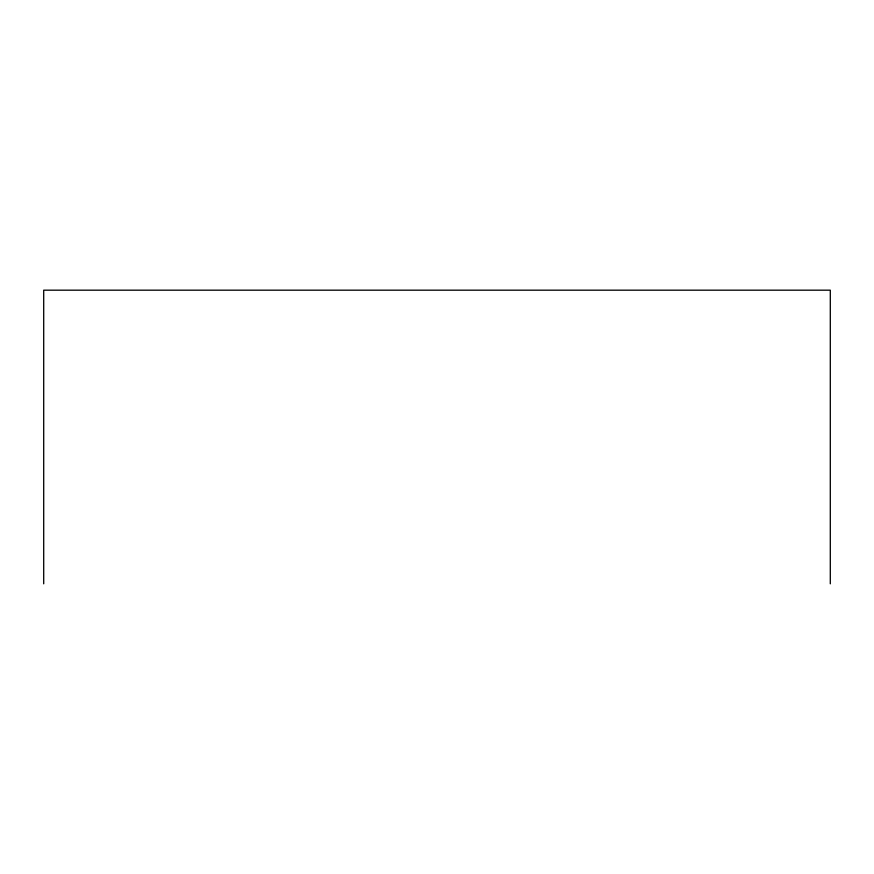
<?xml version="1.0" encoding="UTF-8"?>
<svg xmlns="http://www.w3.org/2000/svg" width="874" height="874" viewBox="0 0 874 874"><rect width="100%" height="100%" fill="white"/><g stroke="black" fill="none" stroke-linecap="round" stroke-linejoin="round"><path stroke-width="1.31" d="M830.3 583.821L830.3 290.179L43.7 290.179L43.7 583.821"/></g></svg>
